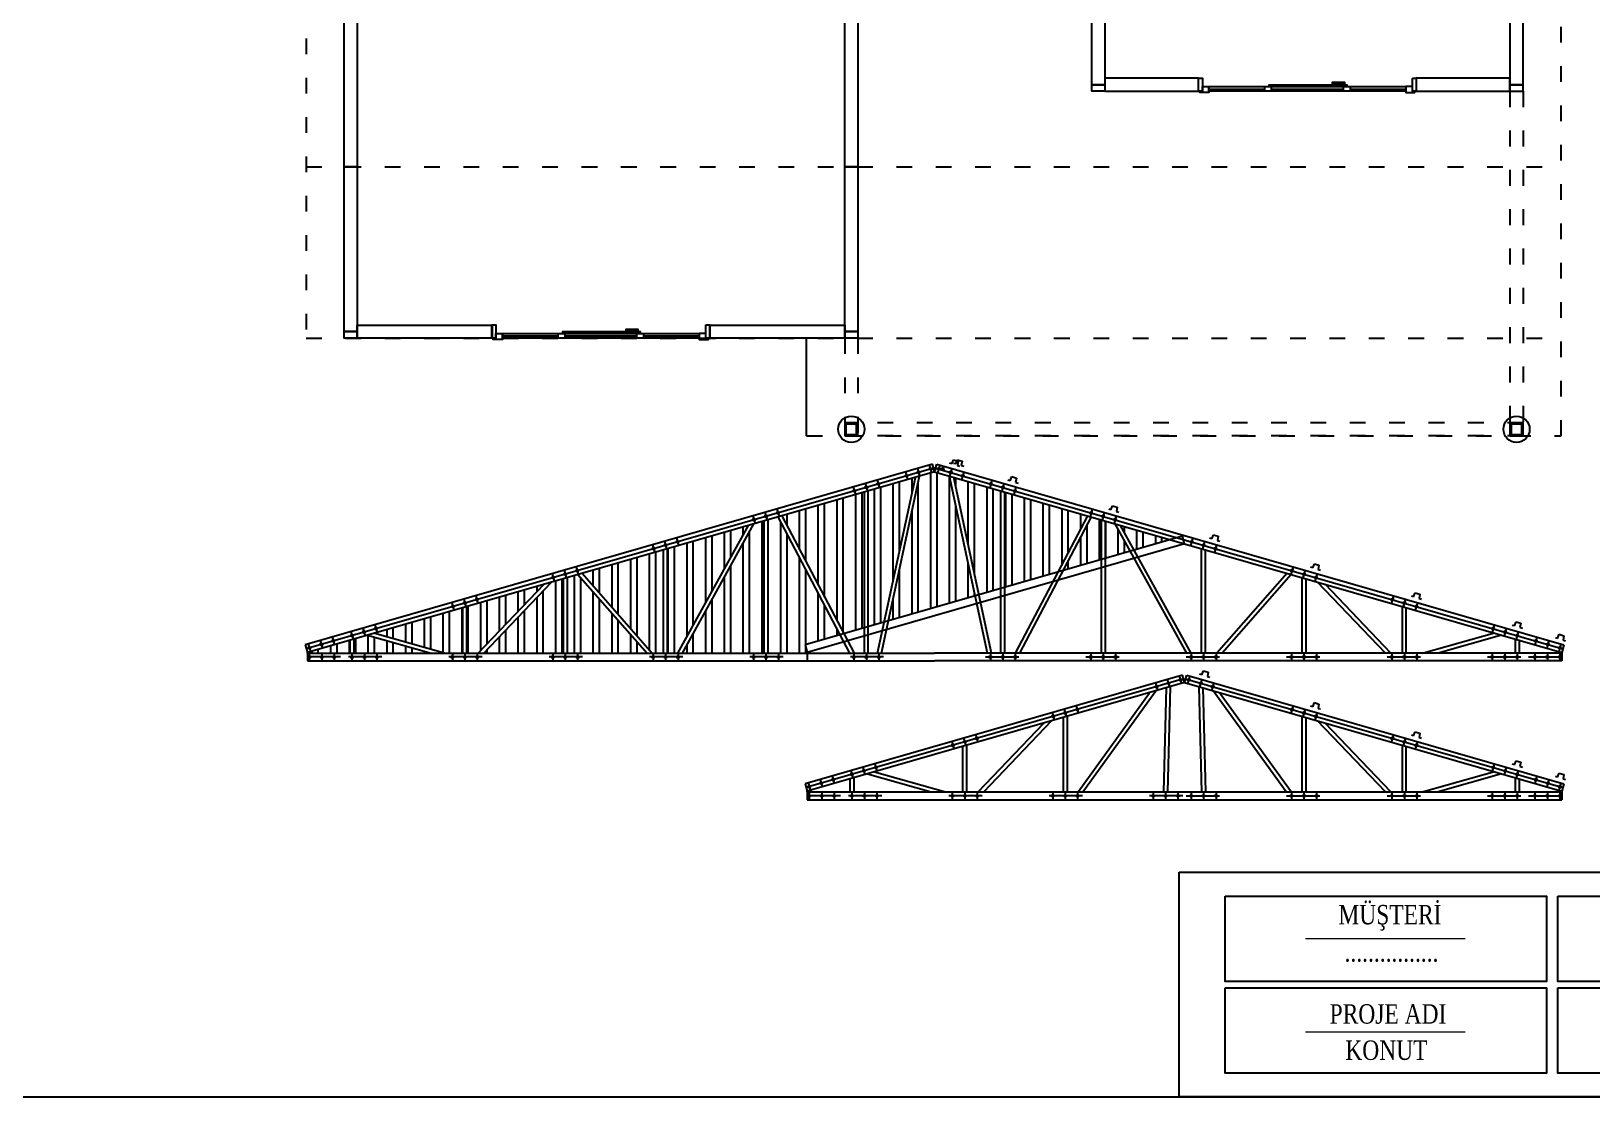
# Model space of a CAD drawing. Header units: millimetres. Extents: x 142629 to 168404, y -211947 to -204319.
# Drawn here: x 144901 to 146090, y -207407 to -206594 of the extents above; entities that cross this region are included whole.
import ezdxf

# ---------------------------------------------------------------- set-up
doc = ezdxf.new("R2010")
doc.units = ezdxf.units.MM
doc.linetypes.add('ACAD_ISO03W100', pattern=[30, 12, -18])
doc.layers.add('-YAZI', color=7, linetype='Continuous', lineweight=15)
for name, color, linetype in [('Block1', 255, 'Continuous'), ('KAPI-PEN', 3, 'Continuous'), ('ZEMİN', 191, 'Continuous'), ('ÖLÇÜLENDİRME', 121, 'Continuous')]:
    doc.layers.add(name, color=color, linetype=linetype)
doc.styles.add('133', font='times.ttf')

# ---------------------------------------------------------------- blocks, each defined once
blk = doc.blocks.new('omega')
at = {"layer": 'Block1', "color": 1}
for p, q in [((32355, 6698), (32338, 6703)), ((32355, 6698), (32368, 6729)), ((32368, 6729), (32403, 6718)), ((32403, 6718), (32397, 6685)), ((32397, 6685), (32415, 6680))]:
    blk.add_line(p, q, dxfattribs=at)
blk = doc.blocks.new('1660')
at = {"layer": 'Block1', "color": 7}
for p, q in [((136649.9, -210549.2), (136692.4, -210549.2)), ((136697.4, -210549.2), (136752.4, -210549.2)), ((136757.4, -210549.2), (136799.9, -210549.2))]:
    blk.add_line(p, q, dxfattribs=at)
for points in [[(136644.9, -210551), (136649.9, -210551), (136649.9, -210546.5), (136642.9, -210546.5), (136642.9, -210547.5), (136644.9, -210547.5), (136644.9, -210551)], [(136804.9, -210551), (136799.9, -210551), (136799.9, -210546.5), (136806.9, -210546.5), (136806.9, -210547.5), (136804.9, -210547.5), (136804.9, -210551)], [(136752.1, -210552.5), (136752.1, -210553.3), (136744.1, -210553.3), (136744.1, -210554.3), (136753.1, -210554.3), (136753.1, -210552.5), (136752.1, -210552.5)]]:
    blk.add_lwpolyline(points, dxfattribs=at)
for points in [[(136799.9, -210547.5), (136649.9, -210547.5), (136649.9, -210551), (136799.9, -210551)], [(136692.4, -210551), (136697.4, -210551), (136697.4, -210547.5), (136692.4, -210547.5)], [(136752.4, -210551), (136757.4, -210551), (136757.4, -210547.5), (136752.4, -210547.5)], [(136754.9, -210551), (136695.9, -210551), (136695.9, -210552.5), (136754.9, -210552.5)]]:
    blk.add_lwpolyline(points, close=True, dxfattribs=at)
at = {"layer": 'KAPI-PEN', "color": 175, "true_color": 0x4554a5}
for points in [[(136641.9, -210557.5), (136644.9, -210557.5), (136644.9, -210547.5), (136641.9, -210547.5)], [(136804.9, -210557.5), (136807.9, -210557.5), (136807.9, -210547.5), (136804.9, -210547.5)]]:
    blk.add_lwpolyline(points, close=True, dxfattribs=at)

msp = doc.modelspace()

# ---------------------------------------------------------------- hatches: boundary and pattern name
at = {"layer": 'Block1'}
h = msp.add_hatch(dxfattribs=at)
h.set_pattern_fill('ANSI32', color=256, scale=1.5, angle=45)
h.set_pattern_definition([(90, (129284.21, -186344.935), (-14.2875, 0), []), (90, (129288.973, -186340.173), (-14.2875, 0), [])])
h.paths.add_polyline_path([(145143.654, -207058.578), (145114.154, -207067.08), (145114.154, -207068.39), (145143.654, -207068.39)])
h.paths.add_polyline_path([(145157.025, -207054.725), (145146.654, -207057.713), (145146.654, -207068.39), (145205.487, -207068.39)])
h.paths.add_polyline_path([(145229.654, -207033.794), (145162.492, -207053.149), (145216.542, -207068.39), (145229.654, -207068.39)])
h.paths.add_polyline_path([(145291.546, -207015.957), (145232.654, -207032.929), (145232.654, -207068.39), (145241.446, -207068.39)])
h.paths.add_polyline_path([(145306.154, -207011.747), (145297.272, -207014.307), (145245.595, -207068.39), (145306.154, -207068.39)])
h.paths.add_polyline_path([(145317.379, -207008.512), (145309.154, -207010.883), (145309.154, -207068.39), (145370.019, -207068.39)])
h.paths.add_polyline_path([(145382.654, -206989.701), (145320.566, -207007.594), (145374.014, -207068.39), (145382.654, -207068.39)])
h.paths.add_polyline_path([(145447.433, -206971.032), (145385.654, -206988.836), (145385.654, -207068.39), (145393.599, -207068.39)])
h.paths.add_polyline_path([(145459.154, -206967.654), (145451.511, -206969.857), (145397.027, -207068.39), (145459.154, -207068.39)])
h.paths.add_polyline_path([(145469.738, -206964.604), (145462.154, -206966.79), (145462.154, -207068.39), (145492.154, -207068.39), (145492.154, -207067.944), (145490.492, -207062.179), (145517.076, -207054.518)])
h.paths.add_polyline_path([(145535.654, -206945.608), (145472.681, -206963.756), (145520.019, -207053.669), (145535.654, -207049.164)])
h.paths.add_polyline_path([(145574.515, -206934.409), (145538.654, -206944.743), (145538.654, -207048.299), (145550.827, -207044.791)])
h.paths.add_polyline_path([(145600.523, -206933.466), (145589.154, -206930.19), (145577.785, -206933.466), (145554.098, -207043.848), (145620.127, -207024.82)])
h.paths.add_polyline_path([(145639.654, -206944.743), (145603.793, -206934.409), (145623.016, -207023.987), (145639.654, -207019.192)])
h.paths.add_polyline_path([(145705.627, -206963.756), (145642.654, -206945.608), (145642.654, -207018.327), (145683.02, -207006.694)])
h.paths.add_polyline_path([(145716.154, -206966.79), (145708.57, -206964.604), (145687.017, -207005.543), (145716.154, -206997.146)])
h.paths.add_polyline_path([(145726.797, -206969.857), (145719.154, -206967.654), (145719.154, -206996.281), (145738.35, -206990.749)])
h.paths.add_polyline_path([(145768.82, -206981.968), (145730.875, -206971.032), (145741.306, -206989.897)])
h.paths.add_polyline_path([(145340.234, -207032.323), (145350.989, -207044.557), (145360.611, -207036.098), (145349.856, -207023.864)], flags=25)
h.paths.add_polyline_path([(145384.218, -207036.997), (145384.218, -207020.708), (145371.407, -207020.708), (145371.407, -207036.997)], flags=9)
h.paths.add_polyline_path([(145416.616, -207029.258), (145427.714, -207009.189), (145416.503, -207002.989), (145405.405, -207023.059)], flags=25)
h.paths.add_polyline_path([(145460.058, -207029.363), (145460.058, -207006.429), (145447.247, -207006.429), (145447.247, -207029.363)], flags=9)
h.paths.add_polyline_path([(145493.227, -207005.983), (145503.911, -207026.276), (145515.247, -207020.307), (145504.563, -207000.014)], flags=25)
h.paths.add_polyline_path([(145536.77, -207018.34), (145536.77, -206995.406), (145523.959, -206995.406), (145523.959, -207018.34)], flags=9)
h.paths.add_polyline_path([(145559.946, -207012.708), (145564.757, -206990.285), (145552.232, -206987.597), (145547.42, -207010.02)], flags=25)
h.paths.add_polyline_path([(145600.516, -207018.888), (145600.516, -206980.665), (145579.164, -206980.665), (145579.164, -207018.888)], flags=24)
h.paths.add_polyline_path([(145647.729, -207018.34), (145647.729, -206995.406), (145634.918, -206995.406), (145634.918, -207018.34)], flags=9)
h.paths.add_polyline_path([(145613.399, -206989.578), (145618.211, -207012.001), (145630.737, -207009.313), (145625.925, -206986.89)], flags=25)
h.paths.add_polyline_path([(145674.085, -207026.869), (145684.769, -207006.576), (145673.433, -207000.608), (145662.749, -207020.901)], flags=9)

# ---------------------------------------------------------------- linework, layer by layer
at = {"layer": '-YAZI'}
for p, q in [((145871.876, -207285.948), (145993.634, -207285.948)), ((145871.876, -207357.15), (145993.634, -207357.15))]:
    msp.add_line(p, q, dxfattribs=at)
at = {"layer": 'Block1', "color": 6, "linetype": 'ACAD_ISO03W100'}
for p, q in [((145110.154, -205939.748), (145110.154, -206828.248)), ((146066.654, -206902.748), (146066.654, -205939.748)), ((145110.154, -206697.748), (146066.654, -206697.748)), ((145110.154, -206828.248), (146066.654, -206828.248)), ((145491.654, -206902.748), (146066.654, -206902.748))]:
    msp.add_line(p, q, dxfattribs=at)
at = {"layer": 'Block1', "color": 7}
msp.add_line((145491.654, -206902.748), (145491.654, -206828.248), dxfattribs=at)
at = {"layer": 'Block1', "color": 1}
for p, q in [((145587.492, -206924.424), (145109.492, -207062.179)), ((145589.154, -206930.19), (145111.154, -207067.944)), ((145589.154, -206930.19), (145587.492, -206924.424)), ((145589.154, -206930.19), (145590.815, -206924.424)), ((145589.154, -206930.19), (146067.154, -207067.944)), ((145590.815, -206924.424), (146068.815, -207062.179)), ((145535.654, -207068.39), (145535.654, -206945.608)), ((145538.654, -207068.39), (145538.654, -206944.743)), ((145639.654, -207068.39), (145639.654, -206944.743)), ((145642.654, -207068.39), (145642.654, -206945.608)), ((145393.599, -207068.39), (145447.433, -206971.032)), ((145397.027, -207068.39), (145451.511, -206969.857)), ((145459.154, -206967.654), (145459.154, -207068.39)), ((145462.154, -206966.79), (145462.154, -207068.39)), ((145469.738, -206964.604), (145524.379, -207068.39)), ((145472.681, -206963.756), (145527.769, -207068.39)), ((145705.627, -206963.756), (145650.538, -207068.39)), ((145708.57, -206964.604), (145653.929, -207068.39)), ((145716.154, -206966.79), (145716.154, -207068.39)), ((145719.154, -206967.654), (145719.154, -207068.39)), ((145781.281, -207068.39), (145726.797, -206969.857)), ((145784.709, -207068.39), (145730.875, -206971.032)), ((145777.992, -206979.324), (145490.492, -207062.179)), ((145779.654, -206985.09), (145777.992, -206979.324)), ((145382.654, -207068.39), (145382.654, -206989.701)), ((145385.654, -207068.39), (145385.654, -206988.836)), ((145779.654, -206985.09), (145492.154, -207067.944)), ((145792.654, -207068.39), (145792.654, -206988.836)), ((145795.654, -207068.39), (145795.654, -206989.701)), ((145241.446, -207068.39), (145291.546, -207015.957)), ((145245.595, -207068.39), (145297.272, -207014.307)), ((145306.154, -207011.747), (145306.154, -207068.39)), ((145309.154, -207010.883), (145309.154, -207068.39)), ((145317.379, -207008.512), (145370.019, -207068.39)), ((145320.566, -207007.594), (145374.014, -207068.39)), ((145857.742, -207007.594), (145804.294, -207068.39)), ((145860.929, -207008.512), (145808.289, -207068.39)), ((145869.154, -207010.883), (145869.154, -207068.39)), ((145872.154, -207011.747), (145872.154, -207068.39)), ((145932.713, -207068.39), (145881.036, -207014.307)), ((145936.862, -207068.39), (145886.762, -207015.957)), ((145229.654, -207068.39), (145229.654, -207033.794)), ((145232.654, -207068.39), (145232.654, -207032.929)), ((145945.654, -207068.39), (145945.654, -207032.929)), ((145948.654, -207068.39), (145948.654, -207033.794)), ((145162.492, -207053.149), (145216.542, -207068.39)), ((146015.816, -207053.149), (145961.766, -207068.39)), ((145109.492, -207062.179), (145111.154, -207067.944)), ((145143.654, -207058.578), (145143.654, -207068.39)), ((145146.654, -207057.713), (145146.654, -207068.39)), ((145157.025, -207054.725), (145205.487, -207068.39)), ((145490.492, -207062.179), (145492.154, -207067.944)), ((146021.283, -207054.725), (145972.821, -207068.39)), ((146031.654, -207057.713), (146031.654, -207068.39)), ((146034.654, -207058.578), (146034.654, -207068.39)), ((146068.815, -207062.179), (146067.154, -207067.944)), ((145111.154, -207068.39), (145111.154, -207067.944)), ((145111.154, -207068.39), (145589.154, -207068.39)), ((145111.154, -207068.39), (145111.154, -207074.39)), ((145111.154, -207074.39), (145589.154, -207074.39)), ((145114.154, -207068.39), (145114.154, -207067.08)), ((145492.154, -207068.39), (145492.154, -207067.944)), ((145492.154, -207068.39), (145492.154, -207074.39)), ((146067.154, -207068.39), (145589.154, -207068.39)), ((146067.154, -207074.39), (145589.154, -207074.39)), ((146064.154, -207068.39), (146064.154, -207067.08)), ((146067.154, -207068.39), (146067.154, -207067.944)), ((146067.154, -207068.39), (146067.154, -207074.39)), ((145777.992, -207085.2), (145490.492, -207168.055)), ((145779.654, -207090.966), (145777.992, -207085.2)), ((145779.654, -207090.966), (145781.315, -207085.2)), ((145781.315, -207085.2), (146068.815, -207168.055)), ((145779.654, -207090.966), (145492.154, -207173.82)), ((145698.469, -207174.266), (145753.055, -207098.631)), ((145702.169, -207174.266), (145757.726, -207097.285)), ((145765.771, -207094.966), (145763.731, -207174.266)), ((145768.795, -207094.095), (145766.732, -207174.266)), ((145779.654, -207090.966), (146067.154, -207173.82)), ((145790.513, -207094.095), (145792.576, -207174.266)), ((145793.537, -207094.966), (145795.577, -207174.266)), ((145857.139, -207174.266), (145801.582, -207097.285)), ((145860.839, -207174.266), (145806.253, -207098.631)), ((145622.446, -207174.266), (145672.546, -207121.833)), ((145626.595, -207174.266), (145678.272, -207120.183)), ((145687.154, -207117.623), (145687.154, -207174.266)), ((145690.154, -207116.759), (145690.154, -207174.266)), ((145869.154, -207116.759), (145869.154, -207174.266)), ((145872.154, -207117.623), (145872.154, -207174.266)), ((145932.713, -207174.266), (145881.036, -207120.183)), ((145936.862, -207174.266), (145886.762, -207121.833)), ((145610.654, -207174.266), (145610.654, -207139.67)), ((145613.654, -207174.266), (145613.654, -207138.805)), ((145945.654, -207174.266), (145945.654, -207138.805)), ((145948.654, -207174.266), (145948.654, -207139.67)), ((145538.025, -207160.6), (145586.487, -207174.266)), ((145543.492, -207159.025), (145597.542, -207174.266)), ((146015.816, -207159.025), (145961.766, -207174.266)), ((146021.283, -207160.6), (145972.821, -207174.266)), ((145490.492, -207168.055), (145492.154, -207173.82)), ((145495.154, -207174.266), (145495.154, -207172.955)), ((145524.654, -207164.454), (145524.654, -207174.266)), ((145527.654, -207163.589), (145527.654, -207174.266)), ((146031.654, -207163.589), (146031.654, -207174.266)), ((146034.654, -207164.454), (146034.654, -207174.266)), ((146064.154, -207174.266), (146064.154, -207172.955)), ((146068.815, -207168.055), (146067.154, -207173.82)), ((145492.154, -207174.266), (145492.154, -207173.82)), ((145492.154, -207174.266), (145492.154, -207180.266)), ((145492.154, -207174.266), (146067.154, -207174.266)), ((145492.154, -207180.266), (146067.154, -207180.266)), ((146067.154, -207174.266), (146067.154, -207173.82)), ((146067.154, -207174.266), (146067.154, -207180.266))]:
    msp.add_line(p, q, dxfattribs=at)
at = {"layer": 'Block1', "color": 2}
for p, q in [((145588.323, -206927.307), (145110.323, -207065.061)), ((145566.905, -206930.358), (145568.566, -206936.123)), ((145576.033, -206927.727), (145577.695, -206933.492)), ((145585.162, -206925.096), (145586.823, -206930.861)), ((145589.985, -206927.307), (146067.985, -207065.061)), ((145593.146, -206925.096), (145591.485, -206930.861)), ((145602.275, -206927.727), (145600.613, -206933.492)), ((145611.403, -206930.358), (145609.742, -206936.123)), ((145527.194, -206941.802), (145528.856, -206947.567)), ((145536.323, -206939.171), (145537.984, -206944.936)), ((145545.451, -206936.54), (145547.113, -206942.306)), ((145632.856, -206936.54), (145631.195, -206942.306)), ((145641.985, -206939.171), (145640.323, -206944.936)), ((145651.113, -206941.802), (145649.452, -206947.567)), ((145468.952, -206958.587), (145470.613, -206964.352)), ((145709.356, -206958.587), (145707.695, -206964.352)), ((145450.695, -206963.848), (145452.356, -206969.613)), ((145459.823, -206961.217), (145461.485, -206966.983)), ((145718.485, -206961.217), (145716.823, -206966.983)), ((145727.613, -206963.848), (145725.952, -206969.613)), ((145392.452, -206980.633), (145394.113, -206986.398)), ((145785.856, -206980.633), (145784.195, -206986.398)), ((145374.195, -206985.894), (145375.856, -206991.66)), ((145383.323, -206983.264), (145384.985, -206989.029)), ((145794.985, -206983.264), (145793.323, -206989.029)), ((145804.113, -206985.894), (145802.452, -206991.66)), ((145306.823, -207005.31), (145308.485, -207011.076)), ((145315.952, -207002.679), (145317.613, -207008.445)), ((145862.356, -207002.679), (145860.695, -207008.445)), ((145871.485, -207005.31), (145869.823, -207011.076)), ((145297.695, -207007.941), (145299.356, -207013.706)), ((145880.613, -207007.941), (145878.952, -207013.706)), ((145221.195, -207029.987), (145222.856, -207035.753)), ((145230.323, -207027.357), (145231.985, -207033.122)), ((145239.452, -207024.726), (145241.113, -207030.491)), ((145938.856, -207024.726), (145937.195, -207030.491)), ((145947.985, -207027.357), (145946.323, -207033.122)), ((145957.113, -207029.987), (145955.452, -207035.753)), ((145144.323, -207052.141), (145145.985, -207057.906)), ((145153.452, -207049.51), (145155.113, -207055.275)), ((145162.58, -207046.879), (145164.242, -207052.645)), ((146015.728, -207046.879), (146014.066, -207052.645)), ((146024.856, -207049.51), (146023.195, -207055.275)), ((146033.985, -207052.141), (146032.323, -207057.906)), ((145111.823, -207061.507), (145113.485, -207067.272)), ((145120.952, -207058.876), (145122.613, -207064.642)), ((145130.08, -207056.246), (145131.742, -207062.011)), ((146048.228, -207056.246), (146046.566, -207062.011)), ((146057.356, -207058.876), (146055.695, -207064.642)), ((146066.485, -207061.507), (146064.823, -207067.272)), ((145112.654, -207068.39), (145112.654, -207074.39)), ((145122.154, -207068.39), (145122.154, -207074.39)), ((145131.654, -207068.39), (145131.654, -207074.39)), ((145145.154, -207068.39), (145145.154, -207074.39)), ((145154.654, -207068.39), (145154.654, -207074.39)), ((145164.154, -207068.39), (145164.154, -207074.39)), ((145221.654, -207068.39), (145221.654, -207074.39)), ((145231.154, -207068.39), (145231.154, -207074.39)), ((145240.654, -207068.39), (145240.654, -207074.39)), ((145298.154, -207068.39), (145298.154, -207074.39)), ((145307.654, -207068.39), (145307.654, -207074.39)), ((145317.154, -207068.39), (145317.154, -207074.39)), ((145374.654, -207068.39), (145374.654, -207074.39)), ((145384.154, -207068.39), (145384.154, -207074.39)), ((145393.654, -207068.39), (145393.654, -207074.39)), ((145451.154, -207068.39), (145451.154, -207074.39)), ((145460.654, -207068.39), (145460.654, -207074.39)), ((145470.154, -207068.39), (145470.154, -207074.39)), ((145527.654, -207068.39), (145527.654, -207074.39)), ((145537.154, -207068.39), (145537.154, -207074.39)), ((145546.654, -207068.39), (145546.654, -207074.39)), ((145631.654, -207068.39), (145631.654, -207074.39)), ((145641.154, -207068.39), (145641.154, -207074.39)), ((145650.654, -207068.39), (145650.654, -207074.39)), ((145708.154, -207068.39), (145708.154, -207074.39)), ((145717.654, -207068.39), (145717.654, -207074.39)), ((145727.154, -207068.39), (145727.154, -207074.39)), ((145784.654, -207068.39), (145784.654, -207074.39)), ((145794.154, -207068.39), (145794.154, -207074.39)), ((145803.654, -207068.39), (145803.654, -207074.39)), ((145861.154, -207068.39), (145861.154, -207074.39)), ((145870.654, -207068.39), (145870.654, -207074.39)), ((145880.154, -207068.39), (145880.154, -207074.39)), ((145937.654, -207068.39), (145937.654, -207074.39)), ((145947.154, -207068.39), (145947.154, -207074.39)), ((145956.654, -207068.39), (145956.654, -207074.39)), ((146014.154, -207068.39), (146014.154, -207074.39)), ((146023.654, -207068.39), (146023.654, -207074.39)), ((146033.154, -207068.39), (146033.154, -207074.39)), ((146046.654, -207068.39), (146046.654, -207074.39)), ((146056.154, -207068.39), (146056.154, -207074.39)), ((146065.654, -207068.39), (146065.654, -207074.39)), ((145778.823, -207088.083), (145491.323, -207170.937)), ((145766.533, -207088.503), (145768.195, -207094.268)), ((145775.662, -207085.872), (145777.323, -207091.637)), ((145780.485, -207088.083), (146067.985, -207170.937)), ((145783.646, -207085.872), (145781.985, -207091.637)), ((145792.775, -207088.503), (145791.113, -207094.268)), ((145757.405, -207091.133), (145759.066, -207096.899)), ((145801.903, -207091.133), (145800.242, -207096.899)), ((145678.695, -207113.817), (145680.356, -207119.582)), ((145687.823, -207111.186), (145689.485, -207116.951)), ((145696.952, -207108.555), (145698.613, -207114.321)), ((145862.356, -207108.555), (145860.695, -207114.321)), ((145871.485, -207111.186), (145869.823, -207116.951)), ((145880.613, -207113.817), (145878.952, -207119.582)), ((145602.195, -207135.863), (145603.856, -207141.629)), ((145611.323, -207133.233), (145612.985, -207138.998)), ((145620.452, -207130.602), (145622.113, -207136.367)), ((145938.856, -207130.602), (145937.195, -207136.367)), ((145947.985, -207133.233), (145946.323, -207138.998)), ((145957.113, -207135.863), (145955.452, -207141.629)), ((145525.323, -207158.017), (145526.985, -207163.782)), ((145534.452, -207155.386), (145536.113, -207161.151)), ((145543.58, -207152.755), (145545.242, -207158.521)), ((146015.728, -207152.755), (146014.066, -207158.521)), ((146024.856, -207155.386), (146023.195, -207161.151)), ((146033.985, -207158.017), (146032.323, -207163.782)), ((145492.823, -207167.383), (145494.485, -207173.148)), ((145501.952, -207164.752), (145503.613, -207170.518)), ((145511.08, -207162.121), (145512.742, -207167.887)), ((146048.228, -207162.121), (146046.566, -207167.887)), ((146057.356, -207164.752), (146055.695, -207170.518)), ((146066.485, -207167.383), (146064.823, -207173.148)), ((145493.654, -207174.266), (145493.654, -207180.266)), ((145503.154, -207174.266), (145503.154, -207180.266)), ((145512.654, -207174.266), (145512.654, -207180.266)), ((145526.154, -207174.266), (145526.154, -207180.266)), ((145535.654, -207174.266), (145535.654, -207180.266)), ((145545.154, -207174.266), (145545.154, -207180.266)), ((145602.654, -207174.266), (145602.654, -207180.266)), ((145612.154, -207174.266), (145612.154, -207180.266)), ((145621.654, -207174.266), (145621.654, -207180.266)), ((145679.154, -207174.266), (145679.154, -207180.266)), ((145688.654, -207174.266), (145688.654, -207180.266)), ((145698.154, -207174.266), (145698.154, -207180.266)), ((145755.654, -207174.266), (145755.654, -207180.266)), ((145765.154, -207174.266), (145765.154, -207180.266)), ((145774.654, -207174.266), (145774.654, -207180.266)), ((145784.654, -207174.266), (145784.654, -207180.266)), ((145794.154, -207174.266), (145794.154, -207180.266)), ((145803.654, -207174.266), (145803.654, -207180.266)), ((145861.154, -207174.266), (145861.154, -207180.266)), ((145870.654, -207174.266), (145870.654, -207180.266)), ((145880.154, -207174.266), (145880.154, -207180.266)), ((145937.654, -207174.266), (145937.654, -207180.266)), ((145947.154, -207174.266), (145947.154, -207180.266)), ((145956.654, -207174.266), (145956.654, -207180.266)), ((146014.154, -207174.266), (146014.154, -207180.266)), ((146023.654, -207174.266), (146023.654, -207180.266)), ((146033.154, -207174.266), (146033.154, -207180.266)), ((146046.654, -207174.266), (146046.654, -207180.266)), ((146056.154, -207174.266), (146056.154, -207180.266)), ((146065.654, -207174.266), (146065.654, -207180.266))]:
    msp.add_line(p, q, dxfattribs=at)
at = {"layer": 'Block1', "color": 7}
for points in [[(145708.904, -206634.998), (145718.904, -206634.998), (145718.904, -206639.998), (145708.904, -206639.998)], [(145520.654, -206902.748), (145530.654, -206902.748), (145530.654, -206892.748), (145520.654, -206892.748)], [(145521.654, -206901.748), (145529.654, -206901.748), (145529.654, -206893.748), (145521.654, -206893.748)], [(146027.654, -206902.748), (146037.654, -206902.748), (146037.654, -206892.748), (146027.654, -206892.748)], [(146028.654, -206901.748), (146036.654, -206901.748), (146036.654, -206893.748), (146028.654, -206893.748)]]:
    msp.add_lwpolyline(points, close=True, dxfattribs=at)
for centre in [(145525.654, -206897.748), (146032.654, -206897.748)]:
    msp.add_circle(centre, 10, dxfattribs=at)
at = {"layer": 'Block1', "color": 1}
for centre, radius in [((145567.735, -206933.24), 0.8), ((145567.735, -206933.24), 0.4), ((145576.864, -206930.61), 0.8), ((145576.864, -206930.609), 0.4), ((145585.992, -206927.979), 0.8), ((145585.992, -206927.979), 0.4), ((145588.992, -206927.999), 0.8), ((145588.992, -206927.999), 0.4), ((145592.315, -206927.979), 0.8), ((145592.316, -206927.979), 0.4), ((145595.315, -206927.999), 0.8), ((145595.316, -206927.999), 0.4), ((145601.444, -206930.61), 0.8), ((145601.444, -206930.609), 0.4), ((145610.572, -206933.24), 0.8), ((145610.572, -206933.24), 0.4), ((145528.025, -206944.684), 0.8), ((145528.025, -206944.684), 0.4), ((145537.154, -206942.054), 0.8), ((145537.154, -206942.054), 0.4), ((145546.282, -206939.423), 0.8), ((145546.282, -206939.423), 0.4), ((145632.026, -206939.423), 0.8), ((145632.026, -206939.423), 0.4), ((145641.154, -206942.054), 0.8), ((145641.154, -206942.054), 0.4), ((145650.283, -206944.684), 0.8), ((145650.283, -206944.684), 0.4), ((145451.525, -206966.731), 0.8), ((145451.525, -206966.731), 0.4), ((145460.654, -206964.1), 0.8), ((145460.654, -206964.1), 0.4), ((145469.782, -206961.469), 0.8), ((145469.782, -206961.469), 0.4), ((145708.526, -206961.469), 0.8), ((145708.526, -206961.469), 0.4), ((145717.654, -206964.1), 0.8), ((145717.654, -206964.1), 0.4), ((145726.783, -206966.731), 0.8), ((145726.783, -206966.731), 0.4), ((145393.282, -206983.516), 0.8), ((145785.026, -206983.516), 0.8), ((145375.025, -206988.777), 0.8), ((145375.025, -206988.777), 0.4), ((145384.154, -206986.146), 0.8), ((145384.154, -206986.146), 0.4), ((145393.282, -206983.516), 0.4), ((145785.026, -206983.516), 0.4), ((145794.154, -206986.146), 0.8), ((145794.154, -206986.146), 0.4), ((145803.283, -206988.777), 0.8), ((145803.283, -206988.777), 0.4), ((145316.782, -207005.562), 0.8), ((145316.782, -207005.562), 0.4), ((145861.526, -207005.562), 0.8), ((145861.526, -207005.562), 0.4), ((145298.525, -207010.824), 0.8), ((145298.525, -207010.824), 0.4), ((145307.654, -207008.193), 0.8), ((145307.654, -207008.193), 0.4), ((145870.654, -207008.193), 0.8), ((145870.654, -207008.193), 0.4), ((145879.783, -207010.824), 0.8), ((145879.783, -207010.824), 0.4), ((145231.154, -207030.239), 0.8), ((145231.154, -207030.239), 0.4), ((145240.282, -207027.609), 0.8), ((145240.282, -207027.609), 0.4), ((145938.026, -207027.609), 0.8), ((145938.026, -207027.609), 0.4), ((145947.154, -207030.239), 0.8), ((145947.154, -207030.239), 0.4), ((145222.025, -207032.87), 0.8), ((145222.025, -207032.87), 0.4), ((145956.283, -207032.87), 0.8), ((145956.283, -207032.87), 0.4), ((145145.154, -207055.024), 0.8), ((145154.282, -207052.393), 0.8), ((145154.282, -207052.393), 0.4), ((145163.411, -207049.762), 0.8), ((145163.411, -207049.762), 0.4), ((146014.897, -207049.762), 0.8), ((146014.897, -207049.762), 0.4), ((146024.025, -207052.393), 0.8), ((146024.025, -207052.393), 0.4), ((146033.154, -207055.024), 0.8), ((145112.654, -207064.39), 0.8), ((145112.654, -207064.39), 0.4), ((145121.782, -207061.759), 0.8), ((145121.782, -207061.759), 0.4), ((145130.911, -207059.128), 0.8), ((145130.911, -207059.128), 0.4), ((145145.154, -207055.024), 0.4), ((146033.154, -207055.024), 0.4), ((146047.397, -207059.128), 0.8), ((146047.397, -207059.128), 0.4), ((146056.525, -207061.759), 0.8), ((146056.525, -207061.759), 0.4), ((146065.654, -207064.39), 0.8), ((146065.654, -207064.39), 0.4), ((145112.654, -207071.39), 0.8), ((145112.654, -207071.39), 0.4), ((145122.154, -207071.39), 0.8), ((145122.154, -207071.39), 0.4), ((145131.654, -207071.39), 0.8), ((145131.654, -207071.39), 0.4), ((145145.154, -207071.39), 0.8), ((145145.154, -207071.39), 0.4), ((145154.654, -207071.39), 0.8), ((145154.654, -207071.39), 0.4), ((145164.154, -207071.39), 0.8), ((145164.154, -207071.39), 0.4), ((145221.654, -207071.39), 0.8), ((145221.654, -207071.39), 0.4), ((145231.154, -207071.39), 0.8), ((145231.154, -207071.39), 0.4), ((145240.654, -207071.39), 0.8), ((145240.654, -207071.39), 0.4), ((145298.154, -207071.39), 0.8), ((145298.154, -207071.39), 0.4), ((145307.654, -207071.39), 0.8), ((145307.654, -207071.39), 0.4), ((145317.154, -207071.39), 0.8), ((145317.154, -207071.39), 0.4), ((145374.654, -207071.39), 0.8), ((145374.654, -207071.39), 0.4), ((145384.154, -207071.39), 0.8), ((145384.154, -207071.39), 0.4), ((145393.654, -207071.39), 0.8), ((145393.654, -207071.39), 0.4), ((145451.154, -207071.39), 0.8), ((145451.154, -207071.39), 0.4), ((145460.654, -207071.39), 0.8), ((145460.654, -207071.39), 0.4), ((145470.154, -207071.39), 0.8), ((145470.154, -207071.39), 0.4), ((145527.654, -207071.39), 0.8), ((145527.654, -207071.39), 0.4), ((145537.154, -207071.39), 0.8), ((145537.154, -207071.39), 0.4), ((145546.654, -207071.39), 0.8), ((145546.654, -207071.39), 0.4), ((145631.654, -207071.39), 0.8), ((145631.654, -207071.39), 0.4), ((145641.154, -207071.39), 0.8), ((145641.154, -207071.39), 0.4), ((145650.654, -207071.39), 0.8), ((145650.654, -207071.39), 0.4), ((145708.154, -207071.39), 0.8), ((145708.154, -207071.39), 0.4), ((145717.654, -207071.39), 0.8), ((145717.654, -207071.39), 0.4), ((145727.154, -207071.39), 0.8), ((145727.154, -207071.39), 0.4), ((145784.654, -207071.39), 0.8), ((145784.654, -207071.39), 0.4), ((145794.154, -207071.39), 0.8), ((145794.154, -207071.39), 0.4), ((145803.654, -207071.39), 0.8), ((145803.654, -207071.39), 0.4), ((145861.154, -207071.39), 0.8), ((145861.154, -207071.39), 0.4), ((145870.654, -207071.39), 0.8), ((145870.654, -207071.39), 0.4), ((145880.154, -207071.39), 0.8), ((145880.154, -207071.39), 0.4), ((145937.654, -207071.39), 0.8), ((145937.654, -207071.39), 0.4), ((145947.154, -207071.39), 0.8), ((145947.154, -207071.39), 0.4), ((145956.654, -207071.39), 0.8), ((145956.654, -207071.39), 0.4), ((146014.154, -207071.39), 0.8), ((146014.154, -207071.39), 0.4), ((146023.654, -207071.39), 0.8), ((146023.654, -207071.39), 0.4), ((146033.154, -207071.39), 0.8), ((146033.154, -207071.39), 0.4), ((146046.654, -207071.39), 0.8), ((146046.654, -207071.39), 0.4), ((146056.154, -207071.39), 0.8), ((146056.154, -207071.39), 0.4), ((146065.654, -207071.39), 0.8), ((146065.654, -207071.39), 0.4), ((145776.492, -207088.755), 0.8), ((145776.492, -207088.755), 0.4), ((145782.815, -207088.755), 0.8), ((145782.816, -207088.755), 0.4), ((145758.235, -207094.016), 0.8), ((145758.235, -207094.016), 0.4), ((145767.364, -207091.385), 0.8), ((145767.364, -207091.385), 0.4), ((145791.944, -207091.385), 0.8), ((145791.944, -207091.385), 0.4), ((145801.072, -207094.016), 0.8), ((145801.072, -207094.016), 0.4), ((145688.654, -207114.069), 0.8), ((145688.654, -207114.069), 0.4), ((145697.782, -207111.438), 0.8), ((145697.782, -207111.438), 0.4), ((145861.526, -207111.438), 0.8), ((145861.526, -207111.438), 0.4), ((145870.654, -207114.069), 0.8), ((145870.654, -207114.069), 0.4), ((145679.525, -207116.7), 0.8), ((145679.525, -207116.699), 0.4), ((145879.783, -207116.7), 0.8), ((145879.783, -207116.699), 0.4), ((145612.154, -207136.115), 0.8), ((145612.154, -207136.115), 0.4), ((145621.282, -207133.485), 0.8), ((145621.282, -207133.484), 0.4), ((145938.026, -207133.485), 0.8), ((145938.026, -207133.484), 0.4), ((145947.154, -207136.115), 0.8), ((145947.154, -207136.115), 0.4), ((145603.025, -207138.746), 0.8), ((145603.025, -207138.746), 0.4), ((145956.283, -207138.746), 0.8), ((145956.283, -207138.746), 0.4), ((145526.154, -207160.899), 0.8), ((145526.154, -207160.899), 0.4), ((145535.282, -207158.269), 0.8), ((145535.282, -207158.269), 0.4), ((145544.411, -207155.638), 0.8), ((145544.411, -207155.638), 0.4), ((146014.897, -207155.638), 0.8), ((146014.897, -207155.638), 0.4), ((146024.025, -207158.269), 0.8), ((146024.025, -207158.269), 0.4), ((146033.154, -207160.899), 0.8), ((146033.154, -207160.899), 0.4), ((145493.654, -207170.266), 0.8), ((145493.654, -207170.266), 0.4), ((145502.782, -207167.635), 0.8), ((145502.782, -207167.635), 0.4), ((145511.911, -207165.004), 0.8), ((145511.911, -207165.004), 0.4), ((146047.397, -207165.004), 0.8), ((146047.397, -207165.004), 0.4), ((146056.525, -207167.635), 0.8), ((146056.525, -207167.635), 0.4), ((146065.654, -207170.266), 0.8), ((146065.654, -207170.266), 0.4), ((145493.654, -207177.266), 0.8), ((145493.654, -207177.266), 0.4), ((145503.154, -207177.266), 0.8), ((145503.154, -207177.266), 0.4), ((145512.654, -207177.266), 0.8), ((145512.654, -207177.266), 0.4), ((145526.154, -207177.266), 0.8), ((145526.154, -207177.266), 0.4), ((145535.654, -207177.266), 0.8), ((145535.654, -207177.266), 0.4), ((145545.154, -207177.266), 0.8), ((145545.154, -207177.266), 0.4), ((145602.654, -207177.266), 0.8), ((145602.654, -207177.266), 0.4), ((145612.154, -207177.266), 0.8), ((145612.154, -207177.266), 0.4), ((145621.654, -207177.266), 0.8), ((145621.654, -207177.266), 0.4), ((145679.154, -207177.266), 0.8), ((145679.154, -207177.266), 0.4), ((145688.654, -207177.266), 0.8), ((145688.654, -207177.266), 0.4), ((145698.154, -207177.266), 0.8), ((145698.154, -207177.266), 0.4), ((145755.654, -207177.266), 0.8), ((145755.654, -207177.266), 0.4), ((145765.154, -207177.266), 0.8), ((145765.154, -207177.266), 0.4), ((145774.654, -207177.266), 0.8), ((145774.654, -207177.266), 0.4), ((145784.654, -207177.266), 0.8), ((145784.654, -207177.266), 0.4), ((145794.154, -207177.266), 0.8), ((145794.154, -207177.266), 0.4), ((145803.654, -207177.266), 0.8), ((145803.654, -207177.266), 0.4), ((145861.154, -207177.266), 0.8), ((145861.154, -207177.266), 0.4), ((145870.654, -207177.266), 0.8), ((145870.654, -207177.266), 0.4), ((145880.154, -207177.266), 0.8), ((145880.154, -207177.266), 0.4), ((145937.654, -207177.266), 0.8), ((145937.654, -207177.266), 0.4), ((145947.154, -207177.266), 0.8), ((145947.154, -207177.266), 0.4), ((145956.654, -207177.266), 0.8), ((145956.654, -207177.266), 0.4), ((146014.154, -207177.266), 0.8), ((146014.154, -207177.266), 0.4), ((146023.654, -207177.266), 0.8), ((146023.654, -207177.266), 0.4), ((146033.154, -207177.266), 0.8), ((146033.154, -207177.266), 0.4), ((146046.654, -207177.266), 0.8), ((146046.654, -207177.266), 0.4), ((146056.154, -207177.266), 0.8), ((146056.154, -207177.266), 0.4), ((146065.654, -207177.266), 0.8), ((146065.654, -207177.266), 0.4)]:
    msp.add_circle(centre, radius, dxfattribs=at)
at = {"layer": 'KAPI-PEN', "color": 175, "linetype": 'ACAD_ISO03W100', "true_color": 0x4554a5}
for p, q in [((146027.654, -206639.998), (146027.654, -206902.748)), ((146037.654, -206639.998), (146037.654, -206902.748)), ((145520.654, -206828.248), (145520.654, -206902.748)), ((145530.654, -206828.248), (145530.654, -206902.748)), ((146037.654, -206892.748), (145520.654, -206892.748)), ((146037.654, -206902.748), (145520.654, -206902.748))]:
    msp.add_line(p, q, dxfattribs=at)
at = {"layer": 'KAPI-PEN', "color": 175, "true_color": 0x4554a5}
for points in [[(144366.06, -207406.792), (146791.386, -207406.792), (146791.386, -205712.996), (144366.06, -205712.996)], [(145139.154, -206572.248), (145149.154, -206572.248), (145149.154, -206697.748), (145139.154, -206697.748)], [(145520.654, -206572.248), (145530.654, -206572.248), (145530.654, -206697.748), (145520.654, -206697.748)], [(145708.904, -206572.248), (145718.904, -206572.248), (145718.904, -206634.998), (145708.904, -206634.998)], [(146037.654, -206572.248), (146027.654, -206572.248), (146027.654, -206634.998), (146037.654, -206634.998)], [(145790.279, -206629.998), (145718.904, -206629.998), (145718.904, -206639.998), (145790.279, -206639.998)], [(146027.654, -206629.998), (145956.279, -206629.998), (145956.279, -206639.998), (146027.654, -206639.998)], [(146037.654, -206634.998), (146027.654, -206634.998), (146027.654, -206639.998), (146037.654, -206639.998)], [(145139.154, -206697.748), (145149.154, -206697.748), (145149.154, -206823.248), (145139.154, -206823.248)], [(145520.654, -206697.748), (145530.654, -206697.748), (145530.654, -206823.248), (145520.654, -206823.248)], [(145139.154, -206823.248), (145149.154, -206823.248), (145149.154, -206828.248), (145139.154, -206828.248)], [(145149.154, -206818.248), (145251.904, -206818.248), (145251.904, -206828.248), (145149.154, -206828.248)], [(145417.904, -206818.248), (145520.654, -206818.248), (145520.654, -206828.248), (145417.904, -206828.248)], [(145520.654, -206823.248), (145530.654, -206823.248), (145530.654, -206828.248), (145520.654, -206828.248)], [(145775.513, -207235.479), (146791.386, -207235.479), (146791.386, -207406.792), (145775.513, -207406.792)], [(145810.599, -207253.69), (146055.456, -207253.69), (146055.456, -207318.761), (145810.599, -207318.761)], [(146064.213, -207253.69), (146309.07, -207253.69), (146309.07, -207318.761), (146064.213, -207318.761)], [(145810.599, -207323.653), (146055.456, -207323.653), (146055.456, -207388.723), (145810.599, -207388.723)], [(146064.213, -207323.653), (146309.07, -207323.653), (146309.07, -207388.723), (146064.213, -207388.723)]]:
    msp.add_lwpolyline(points, close=True, dxfattribs=at)
at = {"layer": 'ZEMİN', "color": 1}
for p, q in [((145545.763, -207068.39), (145574.515, -206934.409)), ((145548.832, -207068.39), (145577.785, -206933.466)), ((145629.476, -207068.39), (145600.523, -206933.466)), ((145632.545, -207068.39), (145603.793, -206934.409))]:
    msp.add_line(p, q, dxfattribs=at)
at = {"layer": 'ÖLÇÜLENDİRME', "color": 2, "ltscale": 0.5}
for p, q in [((145136.532, -207071.39), (145111.154, -207071.39)), ((145167.841, -207071.39), (145142.463, -207071.39)), ((145244.341, -207071.39), (145218.963, -207071.39)), ((145320.841, -207071.39), (145295.462, -207071.39)), ((145397.341, -207071.39), (145371.962, -207071.39)), ((145473.841, -207071.39), (145448.462, -207071.39)), ((145550.341, -207071.39), (145524.962, -207071.39)), ((145627.967, -207071.39), (145653.346, -207071.39)), ((145704.467, -207071.39), (145729.846, -207071.39)), ((145780.967, -207071.39), (145806.345, -207071.39)), ((145857.467, -207071.39), (145882.845, -207071.39)), ((145933.967, -207071.39), (145959.345, -207071.39)), ((146010.467, -207071.39), (146035.845, -207071.39)), ((146041.775, -207071.39), (146067.154, -207071.39)), ((145517.532, -207177.266), (145492.154, -207177.266)), ((145548.841, -207177.266), (145523.463, -207177.266)), ((145625.341, -207177.266), (145599.963, -207177.266)), ((145701.841, -207177.266), (145676.462, -207177.266)), ((145778.341, -207177.266), (145752.962, -207177.266)), ((145780.967, -207177.266), (145806.345, -207177.266)), ((145857.467, -207177.266), (145882.845, -207177.266)), ((145933.967, -207177.266), (145959.345, -207177.266)), ((146010.467, -207177.266), (146035.845, -207177.266)), ((146041.775, -207177.266), (146067.154, -207177.266))]:
    msp.add_line(p, q, dxfattribs=at)

# ---------------------------------------------------------------- block references
at = {"layer": 'Block1', "color": 43, "xscale": -1, "rotation": 180}
for p in [(9148.354, -417187.476), (8609.979, -417375.726)]:
    msp.add_blockref('1660', p, dxfattribs=at)
at = {"layer": 'Block1', "color": 1, "xscale": 0.1, "yscale": 0.1, "zscale": 0.1, "rotation": 0.5866211385630021}
for p in [(142373.855, -207627.079), (142376.855, -207627.1), (142418.254, -207639.874), (142495.125, -207662.028), (142571.996, -207684.181), (142648.868, -207706.335), (142725.739, -207728.488), (142802.611, -207750.642), (142835.52, -207760.126), (142564.355, -207787.855), (142648.868, -207812.211), (142725.739, -207834.364), (142802.611, -207856.518), (142835.52, -207866.002)]:
    msp.add_blockref('omega', p, dxfattribs=at)

# ---------------------------------------------------------------- texts
at = {"layer": '-YAZI', "char_height": 14.80337, "attachment_point": 1, "style": '133'}
for s, insert in [('{\\W0.8;MÜŞTERİ}', (145896.926, -207260.485)), ('{\\W0.8;................}', (145901.594, -207288.925)), ('{\\W0.8;PROJE ADI}', (145890.21, -207336.182)), ('{\\W0.8;KONUT}', (145902.183, -207363.841))]:
    msp.add_mtext_dynamic_manual_height_columns(s, width=88.24311, gutter_width=1.779, heights=[36.545], dxfattribs=dict(at, insert=insert))

doc.saveas('drawing.dxf')
